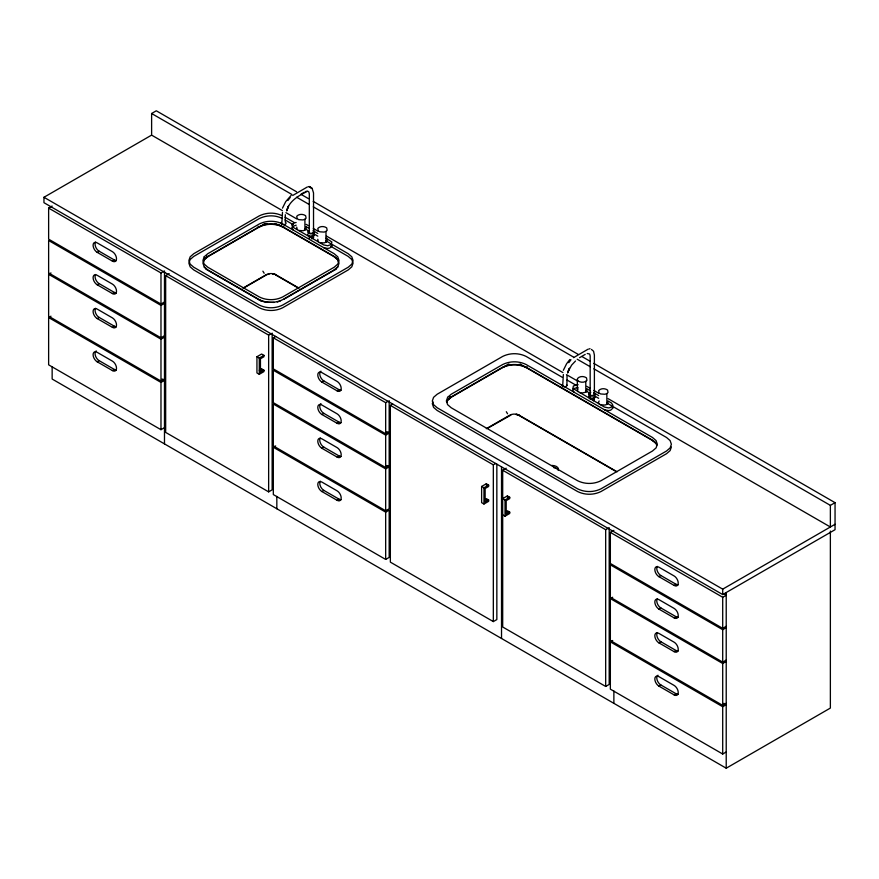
<?xml version="1.0" encoding="UTF-8"?>
<svg xmlns="http://www.w3.org/2000/svg" width="879" height="879" viewBox="0 0 879 879"><rect width="100%" height="100%" fill="white"/><g stroke="black" fill="none" stroke-linecap="round" stroke-linejoin="round"><path stroke-width="1.32" d="M567.054 375.663L566.889 385.474M282.489 212.388L281.807 224.167M563.351 374.542L562.67 386.32M296.717 227.09L297.201 229.562M317.791 239.253L318.264 241.725M577.338 379.706L577.591 378.431C579.777 375.981 583.909 376.014 586.48 377.86L586.963 380.332C584.766 382.783 580.634 382.75 578.063 380.904L577.338 379.706L577.338 390.518L578.063 391.715M577.338 390.518L578.074 388.793M203.565 261.667L204.203 259.832L207.785 256.734L206.62 256.064M432.94 401.879L432.314 403.703L433.567 407.362L437.16 410.46L577.591 491.537C584.865 495.152 593.721 495.152 600.994 491.537L666.535 453.707L670.117 450.608L671.38 446.95M446.982 402.197L447.62 400.044L451.202 396.945L502.689 367.224C509.974 363.609 518.83 363.609 526.103 367.224L652.493 440.192L656.075 443.291L656.701 445.444M286.763 210.916L288.554 206.06L286.84 210.202C289.652 200.764 298.64 195.665 306.881 191.6M567.625 373.07L569.416 368.213L567.702 372.366L571.592 365.159L575.525 360.994M282.467 208.169L285.719 201.621L291.224 195.303M563.329 370.323L566.581 363.774L569.812 359.555M308.166 186.798L309.166 186.535L312.078 188.227L313.528 192.908L313.528 237.484L311.606 238.692M287.927 200.522L290.114 197.577M568.79 362.675L570.976 359.731M304.914 219.256L306.09 218.168L305.617 215.696C303.046 213.861 298.915 213.828 296.717 216.278L297.201 218.75L298.772 219.651L303.046 219.937L304.914 219.256L304.914 230.067L303.046 230.737L298.772 230.463M304.914 230.067L306.09 228.979L305.98 227.112M311.88 238.681L313.44 237.011M325.988 231.419L327.164 230.331L326.68 227.859C324.109 226.024 319.978 225.98 317.791 228.441L318.264 230.913L319.835 231.814L324.109 232.089L325.988 231.419L325.988 242.23L324.109 242.901L319.835 242.626M325.988 242.23L327.164 241.143L326.68 238.67M579.635 392.616L581.711 393.045L585.788 392.221L586.963 391.144L586.842 389.265M593.446 400.582L594.391 399.319L593.83 398.605L594.391 399.637L593.248 400.692M606.851 393.572L608.026 392.484L607.543 390.023C604.972 388.177 600.84 388.144 598.654 390.595L599.137 393.067L600.698 393.968L604.972 394.253L606.851 393.572L606.851 404.384L604.972 405.054L600.698 404.779M599.137 400.956L598.401 402.67L599.137 403.879M606.851 404.384L608.026 403.296L607.905 401.428M337.767 266.831L334.174 269.93L282.686 299.651C275.413 303.266 266.557 303.266 259.283 299.651L207.785 269.93L204.203 266.831L202.939 263.173L204.203 259.514L207.785 256.415L259.283 226.683C266.557 223.068 275.413 223.068 282.686 226.683L334.174 256.415L337.767 259.514L339.019 263.173L337.767 267.15L334.174 270.249M447.62 400.374L451.202 397.275L450.037 396.594M292.685 195.501L307.178 187.062M573.558 357.654L588.04 349.216M282.368 210.608L151.617 135.124L151.617 113.501L156.297 110.798L296.564 191.776M593.743 363.357L835.05 502.667L835.05 529.696L722.703 594.556L43.95 202.686L43.95 197.281L151.562 135.146M164.483 302.002L160.978 304.035L48.631 239.165L48.631 208.092L52.147 206.06M164.483 379.025L160.978 381.057L48.631 316.198L48.631 274.303L50.971 272.951M97.195 252.35L112.413 261.129A5.79 3.34 60 0 0 116.511 258.767A5.79 3.34 60 0 0 112.413 251.669L97.195 242.89A5.79 3.34 60 0 0 93.097 245.252A5.79 3.34 60 0 0 97.195 252.35L99.162 251.218L114.369 259.997A5.79 3.34 60 0 0 116.424 260.547M112.413 261.129L114.369 259.997M97.195 284.774L112.413 293.564A5.79 3.34 60 0 0 116.511 291.191A5.79 3.34 60 0 0 112.413 284.104L97.195 275.314A5.79 3.34 60 0 0 93.097 277.687A5.79 3.34 60 0 0 97.195 284.774L99.162 283.642L114.369 292.432A5.79 3.34 60 0 0 116.424 292.982M164.483 427.677L160.978 429.699L48.631 364.84L48.631 317.55L50.971 316.198M112.413 293.564L114.369 292.432M48.631 208.092L160.978 272.951L164.483 270.93L164.483 443.895M300.959 194.193L304.365 192.226M272.149 333.086L272.149 489.834L268.644 491.866L165.659 432.402L165.659 275.654L169.164 273.633M97.195 318.561L112.413 327.34A5.79 3.34 60 0 0 116.511 324.977A5.79 3.34 60 0 0 112.413 317.879L97.195 309.1A5.79 3.34 60 0 0 93.097 311.463A5.79 3.34 60 0 0 97.195 318.561L99.162 317.429L114.369 326.208A5.79 3.34 60 0 0 116.424 326.757M204.411 258.69L265.04 223.684M283.851 226.332L282.686 227.013C275.413 223.398 266.557 223.398 259.283 227.013L258.107 226.332M112.413 327.34L114.369 326.208M164.483 335.789L160.978 337.811L48.631 272.951L48.631 240.516L160.978 305.387L164.483 303.354M97.195 361.796L112.413 370.586A5.79 3.34 60 0 0 116.511 368.224A5.79 3.34 60 0 0 112.413 361.126L97.195 352.347A5.79 3.34 60 0 0 93.097 354.709A5.79 3.34 60 0 0 97.195 361.796L99.162 360.665L114.369 369.455A5.79 3.34 60 0 0 116.424 370.004M242.901 288.169L266.304 274.655A6.625 3.824 0 0 1 275.665 274.655L299.069 288.169M244.065 287.818L266.304 274.984L265.821 274.709M48.631 274.303L160.978 339.162L164.483 337.14M112.413 370.586L114.369 369.455M283.851 299.299L336.371 268.985M48.631 317.55L160.978 382.409L164.483 380.376L162.121 379.014M165.659 275.654L268.644 335.108L270.985 333.756M389.177 400.648L389.177 431.732L385.672 433.754L273.325 368.894L273.325 337.811L275.665 336.459M256.943 356.731L261.623 354.028L263.964 355.38L263.964 356.731L260.448 358.764L260.448 372.267L263.964 370.246L263.964 371.597L259.283 374.3L256.943 372.949L256.943 356.731L259.283 358.083L263.964 355.38M259.283 370.246L261.623 368.894L263.964 370.246M321.89 382.068L337.096 390.847A5.79 3.34 60 0 0 341.195 388.485A5.79 3.34 60 0 0 337.096 381.398L321.89 372.608A5.79 3.34 60 0 0 317.791 374.97A5.79 3.34 60 0 0 321.89 382.068L323.846 380.937L339.063 389.716A5.79 3.34 60 0 0 341.107 390.265M337.096 390.847L339.063 389.716M321.89 414.503L337.096 423.282A5.79 3.34 60 0 0 341.195 420.92A5.79 3.34 60 0 0 337.096 413.822L321.89 405.043A5.79 3.34 60 0 0 317.791 407.406A5.79 3.34 60 0 0 321.89 414.503L323.846 413.372L339.063 422.151A5.79 3.34 60 0 0 341.107 422.7M273.325 447.268L385.672 512.127L389.177 510.106L389.177 557.407L385.672 559.429L273.325 494.569L273.325 447.268L275.665 445.917M337.096 423.282L339.063 422.151M273.325 337.811L385.672 402.681L388.013 401.329M496.844 464.167L496.844 619.563L493.328 621.585L390.353 562.131L390.353 405.384L392.693 404.032M321.89 448.279L337.096 457.069A5.79 3.34 60 0 0 341.195 454.707A5.79 3.34 60 0 0 337.096 447.609L321.89 438.83A5.79 3.34 60 0 0 317.791 441.192A5.79 3.34 60 0 0 321.89 448.279L323.846 447.147L339.063 455.937A5.79 3.34 60 0 0 341.107 456.487M337.096 457.069L339.063 455.937M385.672 435.105L389.177 433.083L389.177 465.507L385.672 467.54L273.325 402.681L273.325 370.246L385.672 435.105L385.672 467.54M449.015 398.539L508.458 364.214M527.268 366.862L526.103 367.543C518.83 363.928 509.974 363.928 502.689 367.543M321.89 491.526L337.096 500.305A5.79 3.34 60 0 0 341.195 497.943A5.79 3.34 60 0 0 337.096 490.845L321.89 482.066A5.79 3.34 60 0 0 317.791 484.428A5.79 3.34 60 0 0 321.89 491.526L323.846 490.394L339.063 499.173A5.79 3.34 60 0 0 341.107 499.722M385.672 468.892L389.177 466.859L389.177 508.754L385.672 510.776L273.325 445.917L273.325 404.032L385.672 468.892L385.672 510.776M579.547 357.665L585.227 354.38M337.096 500.305L339.063 499.173M486.307 428.699L509.721 415.196A6.625 3.824 0 0 1 519.082 415.196L617.113 471.792M487.482 428.348L510.853 415.13M390.353 405.384L493.328 464.837L495.668 463.486M609.191 529.037L609.191 684.422L605.675 686.455L502.689 626.991L502.689 470.243L506.205 468.21M481.626 486.461L486.307 483.758L488.647 485.109L488.647 486.461L485.142 488.482L485.142 501.997L488.647 499.975L488.647 501.327L483.966 504.019L481.626 502.667L481.626 486.461L483.966 487.812L488.647 485.109M509.721 497.272L507.381 495.921L502.689 498.624L505.029 499.975L509.721 497.272L509.721 498.624L506.205 500.645L506.205 514.16L509.721 512.127L509.721 513.479L505.029 516.182L502.689 514.83M502.689 470.243L605.675 529.696L609.191 527.675M726.219 626.32L722.703 628.342L610.356 563.483L610.356 532.399L613.872 530.378M726.219 703.343L722.703 705.365L610.356 640.505L610.356 598.61L612.696 597.259M658.92 576.657L674.138 585.436A5.79 3.34 60 0 0 678.236 583.074A5.79 3.34 60 0 0 674.138 575.976L658.92 567.197A5.79 3.34 60 0 0 654.833 569.559A5.79 3.34 60 0 0 658.92 576.657L660.887 575.525L676.094 584.304A5.79 3.34 60 0 0 678.149 584.854M674.138 585.436L676.094 584.304M593.819 368.806L830.369 505.37L835.05 502.667M658.92 609.092L674.138 617.871A5.79 3.34 60 0 0 678.236 615.509A5.79 3.34 60 0 0 674.138 608.411L658.92 599.632A5.79 3.34 60 0 0 654.833 601.994A5.79 3.34 60 0 0 658.92 609.092L660.887 607.96L676.094 616.739A5.79 3.34 60 0 0 678.149 617.289M726.219 751.984L722.703 754.017L610.356 689.158L610.356 641.857L612.696 640.505M43.95 197.281L722.703 589.15L835.05 524.291M674.138 617.871L676.094 616.739M610.356 532.399L722.703 597.259L726.219 595.237L723.846 593.874M658.92 642.868L674.138 651.658A5.79 3.34 60 0 0 678.236 649.284A5.79 3.34 60 0 0 674.138 642.197L658.92 633.407A5.79 3.34 60 0 0 654.833 635.781A5.79 3.34 60 0 0 658.92 642.868L660.887 641.736L676.094 650.526A5.79 3.34 60 0 0 678.149 651.075M674.138 651.658L676.094 650.526M726.219 660.096L722.703 662.129L610.356 597.259L610.356 564.834L722.703 629.694L726.219 627.672M658.92 686.114L674.138 694.893A5.79 3.34 60 0 0 678.236 692.531A5.79 3.34 60 0 0 674.138 685.433L658.92 676.654A5.79 3.34 60 0 0 654.833 679.017A5.79 3.34 60 0 0 658.92 686.114L660.887 684.983L676.094 693.762A5.79 3.34 60 0 0 678.149 694.311M610.356 598.61L722.703 663.48L726.219 661.447M674.138 694.893L676.094 693.762M610.356 641.857L722.703 706.716L726.219 704.694L723.846 703.332M52.147 366.686L52.147 379.036L726.219 768.202L830.369 708.067L830.369 531.07M277.314 302.046L280.544 300.805M267.447 274.6L269.271 273.995M305.507 191.567L307.408 191.062L308.804 191.864L309.309 193.765L309.309 232.935M589.04 348.952L590.029 348.688M587.205 353.501L589.666 354.017L590.172 355.918L590.172 399.143M296.168 222.486L294.091 222.903L291.795 225.013L293.212 227.364L323.648 244.922L327.713 245.746L331.361 244.428L331.844 241.956L325.988 238.176M296.168 225.189L292.52 226.507L291.795 227.716L293.212 230.067M264.019 224.057L267.502 223.651M274.149 302.409L265.7 302.167M507.436 364.587L509.754 364.324M578.129 384.716L573.383 385.969L572.91 388.441L604.51 407.087L608.576 407.9L610.663 407.482L612.949 405.373L611.531 403.032L608.015 401M578.129 387.419L573.383 388.672L572.658 389.869L574.086 392.221M274.468 223.651L276.786 223.925M519.039 364.324L521.368 364.587M272.875 273.611L276.138 274.709L275.665 274.984L297.893 287.818M272.699 273.995L274.182 274.49M516.281 414.152L519.555 415.24L519.082 415.514L615.937 471.43M516.116 414.525L517.599 415.02M323.648 247.625L327.713 248.449L329.801 248.032L332.086 245.922L330.669 243.582M604.51 409.79L608.576 410.603L610.663 410.185L612.949 408.076L611.531 405.735M281.434 215.399C274.49 212.136 266.128 212.531 259.283 215.871L193.743 253.712L190.161 256.811L188.897 260.47L190.161 264.129L193.743 267.227L259.283 305.057C266.557 308.672 275.413 308.672 282.686 305.057L348.216 267.227L351.809 264.129L353.061 260.47L351.809 256.811L348.216 253.712L325.988 240.879M281.785 218.234C274.753 214.861 266.249 215.157 259.283 218.574L193.743 256.415L190.161 259.514L188.897 263.173L190.161 266.831L193.743 269.93L259.283 307.76C266.557 311.375 275.413 311.375 282.686 307.76L348.216 269.93L351.809 266.831L353.061 263.173L351.809 259.514L348.216 256.415L330.669 246.274M259.283 299.981L264.645 302.046M591.468 349.446L593.567 351.281L594.391 355.061L594.391 394.242M301.321 194.523L308.452 198.643M313.21 201.39L578.283 354.435M581.854 356.489L590.172 361.291M151.617 113.501L291.883 194.479M296.641 197.226L308.529 204.093M313.276 206.84L573.602 357.138M577.173 359.192L590.249 366.741M285.939 212.674L296.641 218.849M306.145 224.343L308.529 225.716M313.276 228.452L318.033 231.199M326.351 236.001L562.912 372.575M566.472 374.641L578.36 381.497M586.678 386.31L590.249 388.364M593.819 390.419L598.566 393.166M608.081 398.659L830.369 526.993L830.369 505.37M306.09 226.683L308.43 228.035M313.111 230.737L317.791 233.44M586.952 388.837L590.468 390.869M593.973 392.891L598.654 395.594M285.027 217.223L294.388 222.629M304.914 228.716L308.43 230.737M314.286 234.122L317.791 236.143M562.373 377.355L526.103 356.413C518.83 352.798 509.974 352.798 502.689 356.413L437.16 394.242L433.567 397.341L432.314 401L433.567 404.659L437.16 407.757L577.591 488.834C584.865 492.449 593.721 492.449 600.994 488.834L666.535 451.004L670.117 447.905L671.38 444.247L670.117 440.588L666.535 437.489L606.851 403.032M567.054 380.058L576.426 385.463M585.788 390.869L590.468 393.572M595.149 396.275L598.654 398.297M285.027 219.926L293.212 224.661M278.116 224.365L336.371 257.997M520.346 364.214L654.679 441.774M205.598 268.985L261.47 301.244M386.815 431.71L389.177 433.083M488.647 499.975L486.307 498.624L486.307 499.975M509.721 512.127L507.381 510.776L507.381 512.127M386.815 465.496L389.177 466.859M652.493 440.511L656.075 443.609M334.174 256.734L337.767 259.832L338.393 261.667M204.203 267.15L205.642 268.392M506.304 411.724L507.568 413.789M262.887 271.182L264.161 273.259M313.407 236.858L313.528 237.484M726.219 592.578L726.219 768.202M722.703 589.15L722.703 594.556M722.703 597.259L722.703 628.342M722.703 629.694L722.703 662.129M722.703 663.48L722.703 705.365M722.703 706.716L722.703 754.017M613.872 690.993L613.872 703.343M605.675 529.696L605.675 686.455M593.688 392.463A3.307 1.912 0 0 1 594.27 395.429L594.27 398.132M593.688 400.494L593.688 397.791A2.483 1.428 0 0 1 589.82 397.539M585.788 381.409L585.788 392.221M507.381 495.921L507.381 497.272M505.029 499.975L505.029 516.182M501.524 466.969L501.524 638.484M493.328 464.837L493.328 621.585M486.307 483.758L486.307 485.109M483.966 487.812L483.966 504.019M385.672 402.681L385.672 433.754M385.672 512.127L385.672 559.429M313.407 233.276L313.407 235.979M312.814 238.341L312.814 235.638A2.483 1.428 0 0 0 313.528 234.462M309.309 235.638L309.309 238.341M285.312 214.707L285.312 222.145A2.483 1.428 0 0 1 285.444 224.09A2.483 1.428 0 0 1 282.093 224.31A2.483 1.428 0 0 1 281.456 222.387M276.83 496.404L276.83 508.754M268.644 335.108L268.644 491.866M261.623 368.894L261.623 370.246M259.283 358.083L259.283 374.3M160.978 272.951L160.978 304.035M160.978 305.387L160.978 337.811M160.978 339.162L160.978 381.057M160.978 382.409L160.978 429.699M311.88 235.979A2.483 1.428 0 0 1 310.781 236.044M566.768 384.837A2.483 1.428 0 0 1 564.703 386.738A2.483 1.428 0 0 1 561.956 385.145M594.028 393.32A2.483 1.428 0 0 1 593.402 395.231A2.483 1.428 0 0 1 590.051 395.012A2.483 1.428 0 0 1 590.172 393.067M594.27 395.429A3.307 1.912 0 0 1 589.128 395.089A3.307 1.912 0 0 1 590.831 392.276M594.731 395.759A3.307 1.912 0 0 1 593.896 398.319A3.307 1.912 0 0 1 589.413 398.022A3.307 1.912 0 0 1 589.589 395.429M551.847 465.42A6.625 3.824 0 0 1 558.242 470.232A6.625 3.824 0 0 0 557.583 469.364M553.561 467.573A6.625 3.824 0 0 1 556.528 468.573M313.869 230.902A3.307 1.912 0 0 1 313.034 233.462A3.307 1.912 0 0 1 308.551 233.166A3.307 1.912 0 0 1 308.727 230.573M314.352 234.407A3.307 1.912 0 0 1 310.694 236.528A3.307 1.912 0 0 1 307.936 233.99M313.528 231.759A2.483 1.428 0 0 1 310.781 233.342A2.483 1.428 0 0 1 308.716 231.452M660.887 575.525A5.79 3.34 60 0 1 657.338 571.108A5.79 3.34 60 0 1 657.338 566.384M660.887 607.96A5.79 3.34 60 0 1 657.338 603.543A5.79 3.34 60 0 1 657.338 598.808M660.887 641.736A5.79 3.34 60 0 1 657.338 637.33A5.79 3.34 60 0 1 657.338 632.594M660.887 684.983A5.79 3.34 60 0 1 657.096 679.874A5.79 3.34 60 0 1 657.986 675.237M99.162 251.218A5.79 3.34 60 0 1 95.613 246.801A5.79 3.34 60 0 1 95.613 242.066M99.162 283.642A5.79 3.34 60 0 1 95.613 279.236A5.79 3.34 60 0 1 95.613 274.501M99.162 317.429A5.79 3.34 60 0 1 95.613 313.012A5.79 3.34 60 0 1 95.613 308.287M99.162 360.665A5.79 3.34 60 0 1 95.371 355.566A5.79 3.34 60 0 1 96.261 350.919M323.846 380.937A5.79 3.34 60 0 1 320.066 375.827A5.79 3.34 60 0 1 320.956 371.191M323.846 413.372A5.79 3.34 60 0 1 320.066 408.263A5.79 3.34 60 0 1 320.956 403.626M323.846 447.147A5.79 3.34 60 0 1 320.297 442.741A5.79 3.34 60 0 1 320.297 438.006M323.846 490.394A5.79 3.34 60 0 1 320.297 481.252M204.203 256.811L202.939 260.47L204.203 264.129L207.785 267.227L259.283 296.948C266.557 300.563 275.413 300.563 282.686 296.948L334.174 267.227L337.767 264.129L339.019 260.47L337.767 256.811L334.174 253.712L282.686 223.98C275.413 220.365 266.557 220.365 259.283 223.98L207.785 253.712L204.203 256.811M447.62 397.341L446.356 401L447.62 404.659L451.202 407.757L577.591 480.725C584.865 484.34 593.721 484.34 600.994 480.725L652.493 451.004L656.075 447.905L657.338 444.247L656.075 440.588L652.493 437.489L526.103 364.521C518.83 360.906 509.974 360.906 502.689 364.521L451.202 394.242L447.62 397.341M310.606 187.293L309.166 186.535L311.77 188.381L310.606 187.293"/></g></svg>
